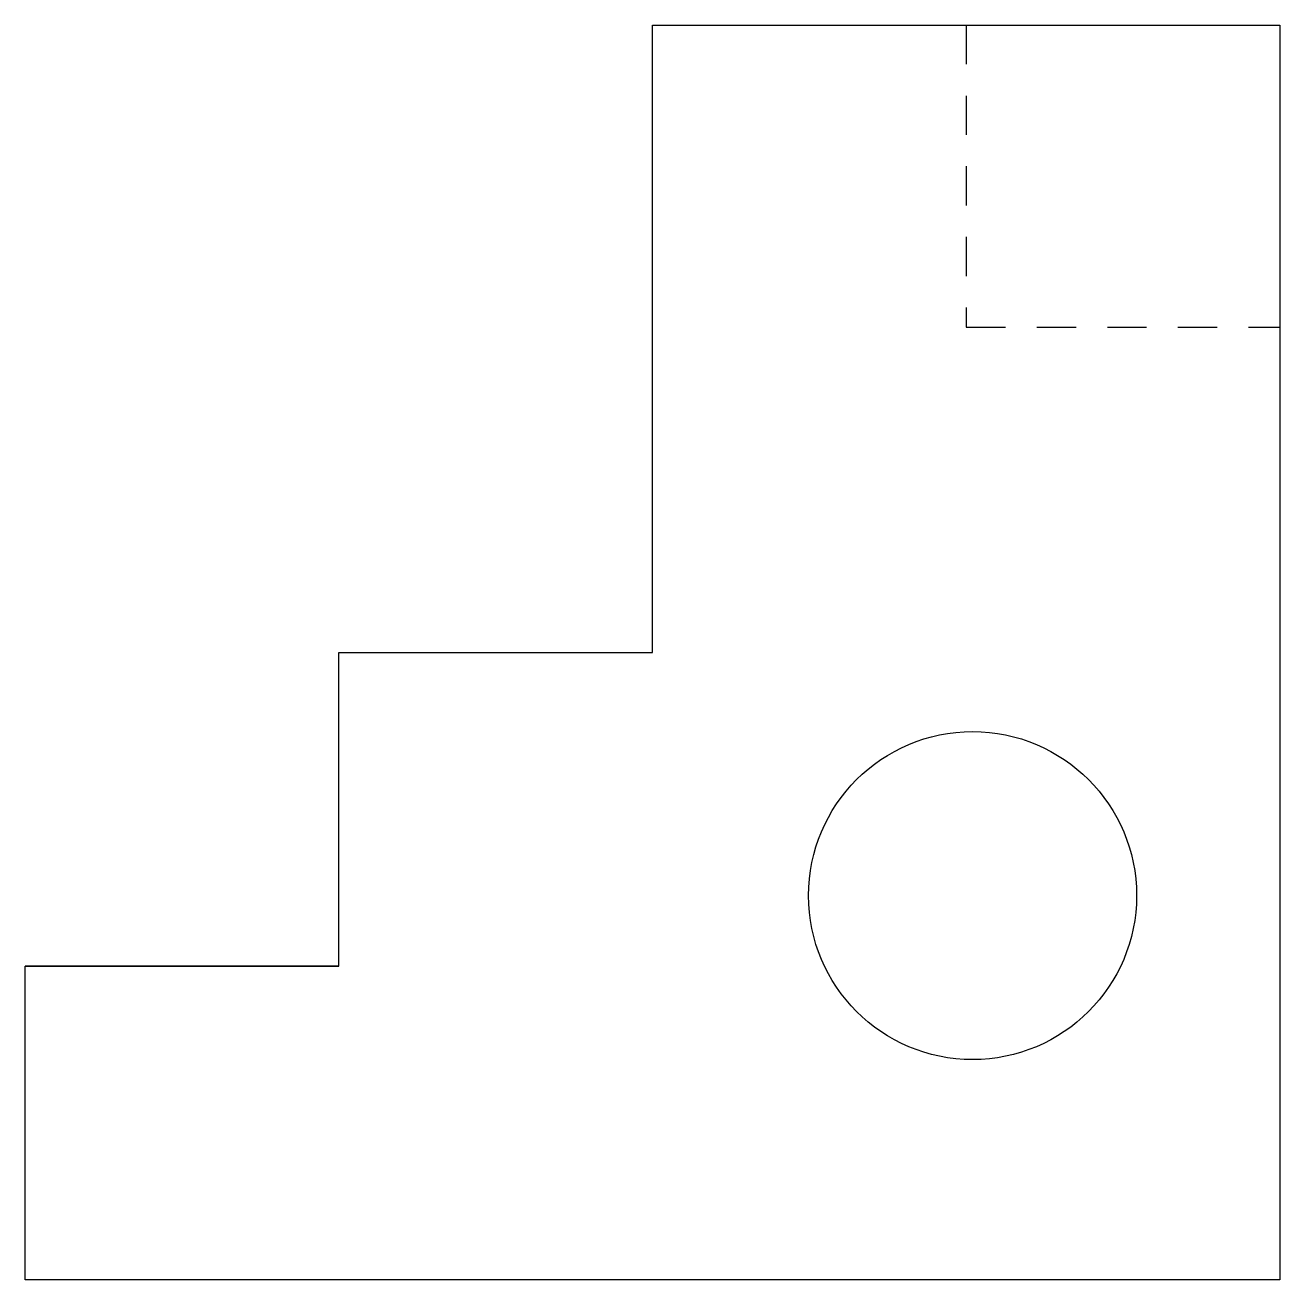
# Model space of a CAD drawing. Header units: inches. Extents: x 17.66 to 21.66, y 12.07 to 16.07.
import ezdxf

# ---------------------------------------------------------------- set-up
doc = ezdxf.new("R2010")
doc.units = ezdxf.units.IN
doc.header["$MEASUREMENT"] = 0
doc.linetypes.add('HIDDEN2', pattern=[0.1875, 0.125, -0.0625])
doc.layers.add('1-Hidden Objects', color=7, linetype='HIDDEN2', lineweight=30)
doc.layers.add('1-Objects', color=7, linetype='Continuous', lineweight=30)

msp = doc.modelspace()

# ---------------------------------------------------------------- linework, layer by layer
at = {"layer": '1-Hidden Objects'}
for p, q in [((20.6616, 16.0721), (20.6616, 15.1087)), ((20.6616, 15.1087), (21.6616, 15.1087))]:
    msp.add_line(p, q, dxfattribs=at)
at = {"layer": '1-Objects'}
for p, q in [((19.6616, 14.0721), (19.6616, 16.0721)), ((19.6616, 16.0721), (21.6616, 16.0721)), ((21.6616, 16.0721), (21.6616, 12.0721)), ((18.6616, 13.0721), (18.6616, 14.0721)), ((18.6616, 14.0721), (19.6616, 14.0721)), ((17.6616, 13.0721), (18.6616, 13.0721)), ((18.6616, 13.0721), (17.6616, 13.0721)), ((17.6616, 12.0721), (17.6616, 13.0721)), ((21.6616, 12.0721), (17.6616, 12.0721))]:
    msp.add_line(p, q, dxfattribs=at)
msp.add_circle((20.6819, 13.2972), 0.5228, dxfattribs=at)

doc.saveas('drawing.dxf')
